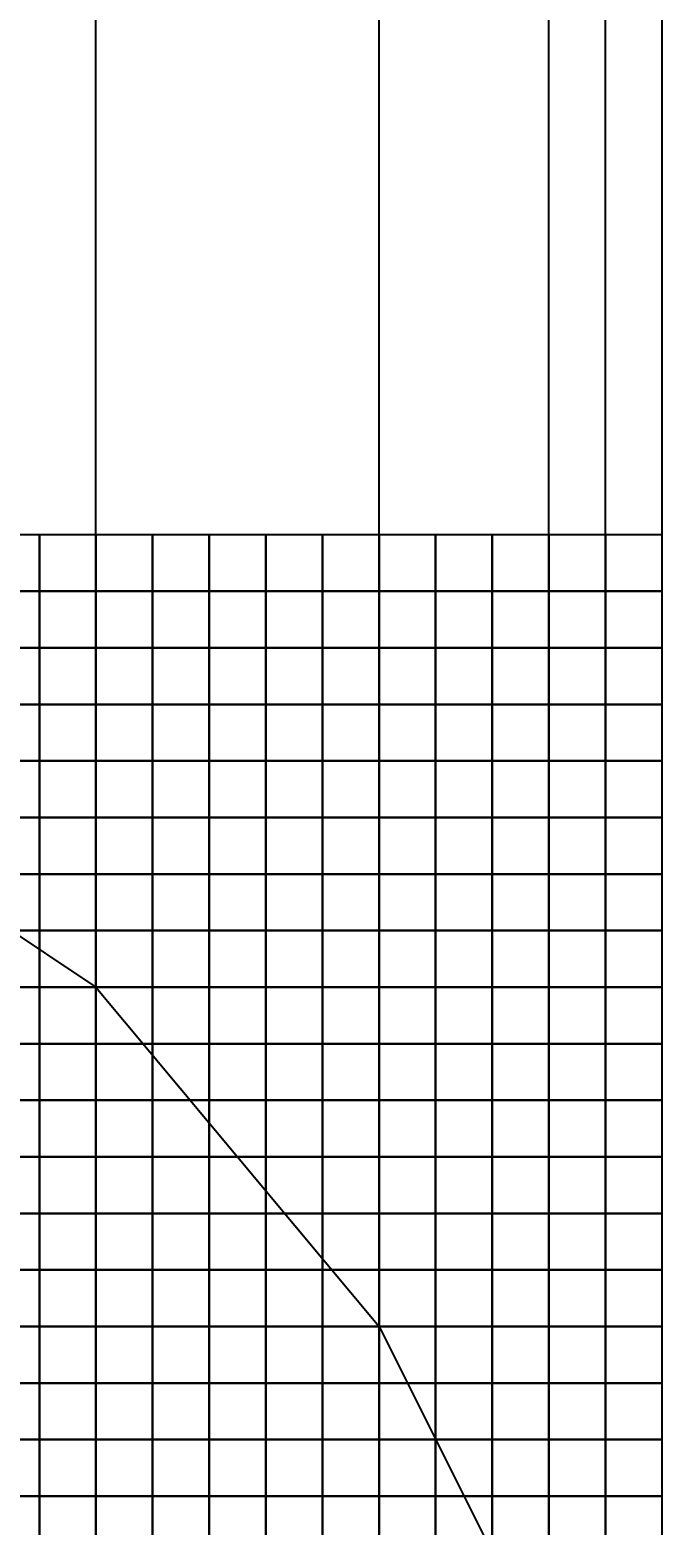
# Model space of a CAD drawing. Header units: millimetres. Extents: x -75 to 2023, y 0 to 1744.
# Drawn here: x 346.78 to 357.95, y 689.76 to 716.19 of the extents above; entities that cross this region are included whole.
import ezdxf

# ---------------------------------------------------------------- set-up
doc = ezdxf.new("R2010")
doc.units = ezdxf.units.MM
doc.styles.get("Standard").update_dxf_attribs({"font": 'txt', "bigfont": 'gbcbig.shx'})
doc.dimstyles.new('ISO-25', dxfattribs={"dimtxt": 2.5, "dimasz": 2.5, "dimexe": 1.25, "dimexo": 0.625, "dimtad": 1, "dimlfac": 0.54648, "dimtxsty": 'Standard', "dimcen": 2.5, "dimadec": 0, "dimazin": 0, "dimtfac": 1, "dimtmove": 0, "dimatfit": 3, "dimfxl": 1, "dimarcsym": 0})

# ---------------------------------------------------------------- blocks, each defined once
blk = doc.blocks.new('*D161')
at = {"color": 0, "lineweight": -2}
for p, q in [((326.949, 707.894), (326.949, 728.095)), ((347.949, 699.894), (347.949, 728.095)), ((329.449, 726.845), (345.449, 726.845))]:
    blk.add_line(p, q, dxfattribs=at)
at = {"color": 0}
for points in [[(329.449, 727.262), (329.449, 726.428), (326.949, 726.845)], [(345.449, 727.262), (345.449, 726.428), (347.949, 726.845)]]:
    blk.add_solid(points, dxfattribs=at)
at = {"layer": 'Defpoints', "color": 0}
for p in [(347.949, 726.845), (326.949, 707.269), (347.949, 699.269)]:
    blk.add_point(p, dxfattribs=at)
at = {"color": 0, "insert": (337.449, 728.928), "char_height": 2.5, "attachment_point": 5}
blk.add_mtext('11,48', dxfattribs=at)
blk = doc.blocks.new('*D162')
at = {"color": 0, "lineweight": -2}
for p, q in [((326.949, 707.894), (326.949, 731.845)), ((352.949, 693.894), (352.949, 731.845)), ((329.449, 730.595), (350.449, 730.595))]:
    blk.add_line(p, q, dxfattribs=at)
at = {"color": 0}
for points in [[(329.449, 731.012), (329.449, 730.178), (326.949, 730.595)], [(350.449, 731.012), (350.449, 730.178), (352.949, 730.595)]]:
    blk.add_solid(points, dxfattribs=at)
at = {"layer": 'Defpoints', "color": 0}
for p in [(352.949, 730.595), (326.949, 707.269), (352.949, 693.269)]:
    blk.add_point(p, dxfattribs=at)
at = {"color": 0, "insert": (339.949, 732.678), "char_height": 2.5, "attachment_point": 5}
blk.add_mtext('14,21', dxfattribs=at)
blk = doc.blocks.new('*D163')
at = {"color": 0, "lineweight": -2}
for p, q in [((326.949, 707.894), (326.949, 735.595)), ((355.949, 687.894), (355.949, 735.595)), ((329.449, 734.345), (353.449, 734.345))]:
    blk.add_line(p, q, dxfattribs=at)
at = {"color": 0}
for points in [[(329.449, 734.762), (329.449, 733.928), (326.949, 734.345)], [(353.449, 734.762), (353.449, 733.928), (355.949, 734.345)]]:
    blk.add_solid(points, dxfattribs=at)
at = {"layer": 'Defpoints', "color": 0}
for p in [(355.949, 734.345), (326.949, 707.269), (355.949, 687.269)]:
    blk.add_point(p, dxfattribs=at)
at = {"color": 0, "insert": (341.449, 736.428), "char_height": 2.5, "attachment_point": 5}
blk.add_mtext('15,85', dxfattribs=at)
blk = doc.blocks.new('*D164')
at = {"color": 0, "lineweight": -2}
for p, q in [((326.949, 707.894), (326.949, 739.345)), ((356.949, 684.894), (356.949, 739.345)), ((329.449, 738.095), (354.449, 738.095))]:
    blk.add_line(p, q, dxfattribs=at)
at = {"color": 0}
for points in [[(329.449, 738.512), (329.449, 737.678), (326.949, 738.095)], [(354.449, 738.512), (354.449, 737.678), (356.949, 738.095)]]:
    blk.add_solid(points, dxfattribs=at)
at = {"layer": 'Defpoints', "color": 0}
for p in [(356.949, 738.095), (326.949, 707.269), (356.949, 684.269)]:
    blk.add_point(p, dxfattribs=at)
at = {"color": 0, "insert": (341.949, 740.178), "char_height": 2.5, "attachment_point": 5}
blk.add_mtext('16,39', dxfattribs=at)
blk = doc.blocks.new('*D165')
at = {"color": 0, "lineweight": -2}
for p, q in [((326.949, 707.894), (326.949, 743.095)), ((357.949, 679.894), (357.949, 743.095)), ((329.449, 741.845), (355.449, 741.845))]:
    blk.add_line(p, q, dxfattribs=at)
at = {"color": 0}
for points in [[(329.449, 742.262), (329.449, 741.428), (326.949, 741.845)], [(355.449, 742.262), (355.449, 741.428), (357.949, 741.845)]]:
    blk.add_solid(points, dxfattribs=at)
at = {"layer": 'Defpoints', "color": 0}
for p in [(357.949, 741.845), (326.949, 707.269), (357.949, 679.269)]:
    blk.add_point(p, dxfattribs=at)
at = {"color": 0, "insert": (342.449, 743.928), "char_height": 2.5, "attachment_point": 5}
blk.add_mtext('16,94', dxfattribs=at)
blk = doc.blocks.new('*D170')
at = {"color": 0, "lineweight": -2}
for p, q in [((326.324, 707.269), (304.548, 707.269)), ((305.798, 704.769), (305.798, 701.769)), ((347.324, 699.269), (304.548, 699.269)), ((305.798, 699.269), (305.798, 687.603))]:
    blk.add_line(p, q, dxfattribs=at)
at = {"color": 0}
for points in [[(305.381, 704.769), (306.214, 704.769), (305.798, 707.269)], [(305.381, 701.769), (306.214, 701.769), (305.798, 699.269)]]:
    blk.add_solid(points, dxfattribs=at)
at = {"layer": 'Defpoints', "color": 0}
for p in [(326.949, 707.269), (305.798, 699.269), (347.949, 699.269)]:
    blk.add_point(p, dxfattribs=at)
at = {"color": 0, "insert": (303.714, 692.186), "char_height": 2.5, "attachment_point": 5, "rotation": 90}
blk.add_mtext('4,37', dxfattribs=at)
blk = doc.blocks.new('*D171')
at = {"color": 0, "lineweight": -2}
for p, q in [((326.324, 707.269), (300.798, 707.269)), ((302.048, 704.769), (302.048, 695.769)), ((352.324, 693.269), (300.798, 693.269))]:
    blk.add_line(p, q, dxfattribs=at)
at = {"color": 0}
for points in [[(301.631, 704.769), (302.464, 704.769), (302.048, 707.269)], [(301.631, 695.769), (302.464, 695.769), (302.048, 693.269)]]:
    blk.add_solid(points, dxfattribs=at)
at = {"layer": 'Defpoints', "color": 0}
for p in [(326.949, 707.269), (302.048, 693.269), (352.949, 693.269)]:
    blk.add_point(p, dxfattribs=at)
at = {"color": 0, "insert": (299.964, 700.269), "char_height": 2.5, "attachment_point": 5, "rotation": 90}
blk.add_mtext('7,65', dxfattribs=at)
blk = doc.blocks.new('*D172')
at = {"color": 0, "lineweight": -2}
for p, q in [((326.324, 707.269), (297.048, 707.269)), ((298.298, 704.769), (298.298, 689.769)), ((355.324, 687.269), (297.048, 687.269))]:
    blk.add_line(p, q, dxfattribs=at)
at = {"color": 0}
for points in [[(297.881, 704.769), (298.714, 704.769), (298.298, 707.269)], [(297.881, 689.769), (298.714, 689.769), (298.298, 687.269)]]:
    blk.add_solid(points, dxfattribs=at)
at = {"layer": 'Defpoints', "color": 0}
for p in [(326.949, 707.269), (298.298, 687.269), (355.949, 687.269)]:
    blk.add_point(p, dxfattribs=at)
at = {"color": 0, "insert": (296.214, 697.269), "char_height": 2.5, "attachment_point": 5, "rotation": 90}
blk.add_mtext('10,93', dxfattribs=at)
blk = doc.blocks.new('*D173')
at = {"color": 0, "lineweight": -2}
for p, q in [((326.324, 707.269), (293.298, 707.269)), ((294.548, 704.769), (294.548, 686.769)), ((356.324, 684.269), (293.298, 684.269))]:
    blk.add_line(p, q, dxfattribs=at)
at = {"color": 0}
for points in [[(294.131, 704.769), (294.964, 704.769), (294.548, 707.269)], [(294.131, 686.769), (294.964, 686.769), (294.548, 684.269)]]:
    blk.add_solid(points, dxfattribs=at)
at = {"layer": 'Defpoints', "color": 0}
for p in [(326.949, 707.269), (294.548, 684.269), (356.949, 684.269)]:
    blk.add_point(p, dxfattribs=at)
at = {"color": 0, "insert": (292.464, 695.769), "char_height": 2.5, "attachment_point": 5, "rotation": 90}
blk.add_mtext('12,57', dxfattribs=at)
blk = doc.blocks.new('*D174')
at = {"color": 0, "lineweight": -2}
for p, q in [((326.324, 707.269), (289.548, 707.269)), ((290.798, 704.769), (290.798, 681.769)), ((357.324, 679.269), (289.548, 679.269))]:
    blk.add_line(p, q, dxfattribs=at)
at = {"color": 0}
for points in [[(290.381, 704.769), (291.214, 704.769), (290.798, 707.269)], [(290.381, 681.769), (291.214, 681.769), (290.798, 679.269)]]:
    blk.add_solid(points, dxfattribs=at)
at = {"layer": 'Defpoints', "color": 0}
for p in [(326.949, 707.269), (290.798, 679.269), (357.949, 679.269)]:
    blk.add_point(p, dxfattribs=at)
at = {"color": 0, "insert": (288.714, 693.269), "char_height": 2.5, "attachment_point": 5, "rotation": 90}
blk.add_mtext('15,3', dxfattribs=at)
blk = doc.blocks.new('*D175')
at = {"color": 0, "lineweight": -2}
for p, q in [((326.324, 707.269), (285.798, 707.269)), ((287.048, 704.769), (287.048, 678.769)), ((357.324, 676.269), (285.798, 676.269))]:
    blk.add_line(p, q, dxfattribs=at)
at = {"color": 0}
for points in [[(286.631, 704.769), (287.464, 704.769), (287.048, 707.269)], [(286.631, 678.769), (287.464, 678.769), (287.048, 676.269)]]:
    blk.add_solid(points, dxfattribs=at)
at = {"layer": 'Defpoints', "color": 0}
for p in [(326.949, 707.269), (287.048, 676.269), (357.949, 676.269)]:
    blk.add_point(p, dxfattribs=at)
at = {"color": 0, "insert": (284.964, 691.769), "char_height": 2.5, "attachment_point": 5, "rotation": 90}
blk.add_mtext('16,94', dxfattribs=at)

msp = doc.modelspace()

# ---------------------------------------------------------------- linework, layer by layer
for p, q in [((341.949, 703.269), (347.949, 699.269)), ((347.949, 699.269), (352.949, 693.269)), ((352.949, 693.269), (355.949, 687.269))]:
    msp.add_line(p, q)
for points in [[(345.949, 706.269), (346.949, 706.269), (346.949, 707.269), (345.949, 707.269)], [(346.949, 706.269), (347.949, 706.269), (347.949, 707.269), (346.949, 707.269)], [(347.949, 706.269), (348.949, 706.269), (348.949, 707.269), (347.949, 707.269)], [(348.949, 706.269), (349.949, 706.269), (349.949, 707.269), (348.949, 707.269)], [(349.949, 706.269), (350.949, 706.269), (350.949, 707.269), (349.949, 707.269)], [(350.949, 706.269), (351.949, 706.269), (351.949, 707.269), (350.949, 707.269)], [(351.949, 706.269), (352.949, 706.269), (352.949, 707.269), (351.949, 707.269)], [(352.949, 706.269), (353.949, 706.269), (353.949, 707.269), (352.949, 707.269)], [(353.949, 706.269), (354.949, 706.269), (354.949, 707.269), (353.949, 707.269)], [(354.949, 706.269), (355.949, 706.269), (355.949, 707.269), (354.949, 707.269)], [(355.949, 706.269), (356.949, 706.269), (356.949, 707.269), (355.949, 707.269)], [(356.949, 706.269), (357.949, 706.269), (357.949, 707.269), (356.949, 707.269)], [(345.949, 705.269), (346.949, 705.269), (346.949, 706.269), (345.949, 706.269)], [(346.949, 705.269), (347.949, 705.269), (347.949, 706.269), (346.949, 706.269)], [(347.949, 705.269), (348.949, 705.269), (348.949, 706.269), (347.949, 706.269)], [(348.949, 705.269), (349.949, 705.269), (349.949, 706.269), (348.949, 706.269)], [(349.949, 705.269), (350.949, 705.269), (350.949, 706.269), (349.949, 706.269)], [(350.949, 705.269), (351.949, 705.269), (351.949, 706.269), (350.949, 706.269)], [(351.949, 705.269), (352.949, 705.269), (352.949, 706.269), (351.949, 706.269)], [(352.949, 705.269), (353.949, 705.269), (353.949, 706.269), (352.949, 706.269)], [(353.949, 705.269), (354.949, 705.269), (354.949, 706.269), (353.949, 706.269)], [(354.949, 705.269), (355.949, 705.269), (355.949, 706.269), (354.949, 706.269)], [(355.949, 705.269), (356.949, 705.269), (356.949, 706.269), (355.949, 706.269)], [(356.949, 705.269), (357.949, 705.269), (357.949, 706.269), (356.949, 706.269)], [(345.949, 704.269), (346.949, 704.269), (346.949, 705.269), (345.949, 705.269)], [(346.949, 704.269), (347.949, 704.269), (347.949, 705.269), (346.949, 705.269)], [(347.949, 704.269), (348.949, 704.269), (348.949, 705.269), (347.949, 705.269)], [(348.949, 704.269), (349.949, 704.269), (349.949, 705.269), (348.949, 705.269)], [(349.949, 704.269), (350.949, 704.269), (350.949, 705.269), (349.949, 705.269)], [(350.949, 704.269), (351.949, 704.269), (351.949, 705.269), (350.949, 705.269)], [(351.949, 704.269), (352.949, 704.269), (352.949, 705.269), (351.949, 705.269)], [(352.949, 704.269), (353.949, 704.269), (353.949, 705.269), (352.949, 705.269)], [(353.949, 704.269), (354.949, 704.269), (354.949, 705.269), (353.949, 705.269)], [(354.949, 704.269), (355.949, 704.269), (355.949, 705.269), (354.949, 705.269)], [(355.949, 704.269), (356.949, 704.269), (356.949, 705.269), (355.949, 705.269)], [(356.949, 704.269), (357.949, 704.269), (357.949, 705.269), (356.949, 705.269)], [(345.949, 703.269), (346.949, 703.269), (346.949, 704.269), (345.949, 704.269)], [(346.949, 703.269), (347.949, 703.269), (347.949, 704.269), (346.949, 704.269)], [(347.949, 703.269), (348.949, 703.269), (348.949, 704.269), (347.949, 704.269)], [(348.949, 703.269), (349.949, 703.269), (349.949, 704.269), (348.949, 704.269)], [(349.949, 703.269), (350.949, 703.269), (350.949, 704.269), (349.949, 704.269)], [(350.949, 703.269), (351.949, 703.269), (351.949, 704.269), (350.949, 704.269)], [(351.949, 703.269), (352.949, 703.269), (352.949, 704.269), (351.949, 704.269)], [(352.949, 703.269), (353.949, 703.269), (353.949, 704.269), (352.949, 704.269)], [(353.949, 703.269), (354.949, 703.269), (354.949, 704.269), (353.949, 704.269)], [(354.949, 703.269), (355.949, 703.269), (355.949, 704.269), (354.949, 704.269)], [(355.949, 703.269), (356.949, 703.269), (356.949, 704.269), (355.949, 704.269)], [(356.949, 703.269), (357.949, 703.269), (357.949, 704.269), (356.949, 704.269)], [(345.949, 702.269), (346.949, 702.269), (346.949, 703.269), (345.949, 703.269)], [(346.949, 702.269), (347.949, 702.269), (347.949, 703.269), (346.949, 703.269)], [(347.949, 702.269), (348.949, 702.269), (348.949, 703.269), (347.949, 703.269)], [(348.949, 702.269), (349.949, 702.269), (349.949, 703.269), (348.949, 703.269)], [(349.949, 702.269), (350.949, 702.269), (350.949, 703.269), (349.949, 703.269)], [(350.949, 702.269), (351.949, 702.269), (351.949, 703.269), (350.949, 703.269)], [(351.949, 702.269), (352.949, 702.269), (352.949, 703.269), (351.949, 703.269)], [(352.949, 702.269), (353.949, 702.269), (353.949, 703.269), (352.949, 703.269)], [(353.949, 702.269), (354.949, 702.269), (354.949, 703.269), (353.949, 703.269)], [(354.949, 702.269), (355.949, 702.269), (355.949, 703.269), (354.949, 703.269)], [(355.949, 702.269), (356.949, 702.269), (356.949, 703.269), (355.949, 703.269)], [(356.949, 702.269), (357.949, 702.269), (357.949, 703.269), (356.949, 703.269)], [(345.949, 701.269), (346.949, 701.269), (346.949, 702.269), (345.949, 702.269)], [(346.949, 701.269), (347.949, 701.269), (347.949, 702.269), (346.949, 702.269)], [(347.949, 701.269), (348.949, 701.269), (348.949, 702.269), (347.949, 702.269)], [(348.949, 701.269), (349.949, 701.269), (349.949, 702.269), (348.949, 702.269)], [(349.949, 701.269), (350.949, 701.269), (350.949, 702.269), (349.949, 702.269)], [(350.949, 701.269), (351.949, 701.269), (351.949, 702.269), (350.949, 702.269)], [(351.949, 701.269), (352.949, 701.269), (352.949, 702.269), (351.949, 702.269)], [(352.949, 701.269), (353.949, 701.269), (353.949, 702.269), (352.949, 702.269)], [(353.949, 701.269), (354.949, 701.269), (354.949, 702.269), (353.949, 702.269)], [(354.949, 701.269), (355.949, 701.269), (355.949, 702.269), (354.949, 702.269)], [(355.949, 701.269), (356.949, 701.269), (356.949, 702.269), (355.949, 702.269)], [(356.949, 701.269), (357.949, 701.269), (357.949, 702.269), (356.949, 702.269)], [(345.949, 700.269), (346.949, 700.269), (346.949, 701.269), (345.949, 701.269)], [(346.949, 700.269), (347.949, 700.269), (347.949, 701.269), (346.949, 701.269)], [(347.949, 700.269), (348.949, 700.269), (348.949, 701.269), (347.949, 701.269)], [(348.949, 700.269), (349.949, 700.269), (349.949, 701.269), (348.949, 701.269)], [(349.949, 700.269), (350.949, 700.269), (350.949, 701.269), (349.949, 701.269)], [(350.949, 700.269), (351.949, 700.269), (351.949, 701.269), (350.949, 701.269)], [(351.949, 700.269), (352.949, 700.269), (352.949, 701.269), (351.949, 701.269)], [(352.949, 700.269), (353.949, 700.269), (353.949, 701.269), (352.949, 701.269)], [(353.949, 700.269), (354.949, 700.269), (354.949, 701.269), (353.949, 701.269)], [(354.949, 700.269), (355.949, 700.269), (355.949, 701.269), (354.949, 701.269)], [(355.949, 700.269), (356.949, 700.269), (356.949, 701.269), (355.949, 701.269)], [(356.949, 700.269), (357.949, 700.269), (357.949, 701.269), (356.949, 701.269)], [(345.949, 699.269), (346.949, 699.269), (346.949, 700.269), (345.949, 700.269)], [(346.949, 699.269), (347.949, 699.269), (347.949, 700.269), (346.949, 700.269)], [(347.949, 699.269), (348.949, 699.269), (348.949, 700.269), (347.949, 700.269)], [(348.949, 699.269), (349.949, 699.269), (349.949, 700.269), (348.949, 700.269)], [(349.949, 699.269), (350.949, 699.269), (350.949, 700.269), (349.949, 700.269)], [(350.949, 699.269), (351.949, 699.269), (351.949, 700.269), (350.949, 700.269)], [(351.949, 699.269), (352.949, 699.269), (352.949, 700.269), (351.949, 700.269)], [(352.949, 699.269), (353.949, 699.269), (353.949, 700.269), (352.949, 700.269)], [(353.949, 699.269), (354.949, 699.269), (354.949, 700.269), (353.949, 700.269)], [(354.949, 699.269), (355.949, 699.269), (355.949, 700.269), (354.949, 700.269)], [(355.949, 699.269), (356.949, 699.269), (356.949, 700.269), (355.949, 700.269)], [(356.949, 699.269), (357.949, 699.269), (357.949, 700.269), (356.949, 700.269)], [(345.949, 698.269), (346.949, 698.269), (346.949, 699.269), (345.949, 699.269)], [(346.949, 698.269), (347.949, 698.269), (347.949, 699.269), (346.949, 699.269)], [(347.949, 698.269), (348.949, 698.269), (348.949, 699.269), (347.949, 699.269)], [(348.949, 698.269), (349.949, 698.269), (349.949, 699.269), (348.949, 699.269)], [(349.949, 698.269), (350.949, 698.269), (350.949, 699.269), (349.949, 699.269)], [(350.949, 698.269), (351.949, 698.269), (351.949, 699.269), (350.949, 699.269)], [(351.949, 698.269), (352.949, 698.269), (352.949, 699.269), (351.949, 699.269)], [(352.949, 698.269), (353.949, 698.269), (353.949, 699.269), (352.949, 699.269)], [(353.949, 698.269), (354.949, 698.269), (354.949, 699.269), (353.949, 699.269)], [(354.949, 698.269), (355.949, 698.269), (355.949, 699.269), (354.949, 699.269)], [(355.949, 698.269), (356.949, 698.269), (356.949, 699.269), (355.949, 699.269)], [(356.949, 698.269), (357.949, 698.269), (357.949, 699.269), (356.949, 699.269)], [(345.949, 697.269), (346.949, 697.269), (346.949, 698.269), (345.949, 698.269)], [(346.949, 697.269), (347.949, 697.269), (347.949, 698.269), (346.949, 698.269)], [(347.949, 697.269), (348.949, 697.269), (348.949, 698.269), (347.949, 698.269)], [(348.949, 697.269), (349.949, 697.269), (349.949, 698.269), (348.949, 698.269)], [(349.949, 697.269), (350.949, 697.269), (350.949, 698.269), (349.949, 698.269)], [(350.949, 697.269), (351.949, 697.269), (351.949, 698.269), (350.949, 698.269)], [(351.949, 697.269), (352.949, 697.269), (352.949, 698.269), (351.949, 698.269)], [(352.949, 697.269), (353.949, 697.269), (353.949, 698.269), (352.949, 698.269)], [(353.949, 697.269), (354.949, 697.269), (354.949, 698.269), (353.949, 698.269)], [(354.949, 697.269), (355.949, 697.269), (355.949, 698.269), (354.949, 698.269)], [(355.949, 697.269), (356.949, 697.269), (356.949, 698.269), (355.949, 698.269)], [(356.949, 697.269), (357.949, 697.269), (357.949, 698.269), (356.949, 698.269)], [(345.949, 696.269), (346.949, 696.269), (346.949, 697.269), (345.949, 697.269)], [(346.949, 696.269), (347.949, 696.269), (347.949, 697.269), (346.949, 697.269)], [(347.949, 696.269), (348.949, 696.269), (348.949, 697.269), (347.949, 697.269)], [(348.949, 696.269), (349.949, 696.269), (349.949, 697.269), (348.949, 697.269)], [(349.949, 696.269), (350.949, 696.269), (350.949, 697.269), (349.949, 697.269)], [(350.949, 696.269), (351.949, 696.269), (351.949, 697.269), (350.949, 697.269)], [(351.949, 696.269), (352.949, 696.269), (352.949, 697.269), (351.949, 697.269)], [(352.949, 696.269), (353.949, 696.269), (353.949, 697.269), (352.949, 697.269)], [(353.949, 696.269), (354.949, 696.269), (354.949, 697.269), (353.949, 697.269)], [(354.949, 696.269), (355.949, 696.269), (355.949, 697.269), (354.949, 697.269)], [(355.949, 696.269), (356.949, 696.269), (356.949, 697.269), (355.949, 697.269)], [(356.949, 696.269), (357.949, 696.269), (357.949, 697.269), (356.949, 697.269)], [(345.949, 695.269), (346.949, 695.269), (346.949, 696.269), (345.949, 696.269)], [(346.949, 695.269), (347.949, 695.269), (347.949, 696.269), (346.949, 696.269)], [(347.949, 695.269), (348.949, 695.269), (348.949, 696.269), (347.949, 696.269)], [(348.949, 695.269), (349.949, 695.269), (349.949, 696.269), (348.949, 696.269)], [(349.949, 695.269), (350.949, 695.269), (350.949, 696.269), (349.949, 696.269)], [(350.949, 695.269), (351.949, 695.269), (351.949, 696.269), (350.949, 696.269)], [(351.949, 695.269), (352.949, 695.269), (352.949, 696.269), (351.949, 696.269)], [(352.949, 695.269), (353.949, 695.269), (353.949, 696.269), (352.949, 696.269)], [(353.949, 695.269), (354.949, 695.269), (354.949, 696.269), (353.949, 696.269)], [(354.949, 695.269), (355.949, 695.269), (355.949, 696.269), (354.949, 696.269)], [(355.949, 695.269), (356.949, 695.269), (356.949, 696.269), (355.949, 696.269)], [(356.949, 695.269), (357.949, 695.269), (357.949, 696.269), (356.949, 696.269)], [(345.949, 694.269), (346.949, 694.269), (346.949, 695.269), (345.949, 695.269)], [(346.949, 694.269), (347.949, 694.269), (347.949, 695.269), (346.949, 695.269)], [(347.949, 694.269), (348.949, 694.269), (348.949, 695.269), (347.949, 695.269)], [(348.949, 694.269), (349.949, 694.269), (349.949, 695.269), (348.949, 695.269)], [(349.949, 694.269), (350.949, 694.269), (350.949, 695.269), (349.949, 695.269)], [(350.949, 694.269), (351.949, 694.269), (351.949, 695.269), (350.949, 695.269)], [(351.949, 694.269), (352.949, 694.269), (352.949, 695.269), (351.949, 695.269)], [(352.949, 694.269), (353.949, 694.269), (353.949, 695.269), (352.949, 695.269)], [(353.949, 694.269), (354.949, 694.269), (354.949, 695.269), (353.949, 695.269)], [(354.949, 694.269), (355.949, 694.269), (355.949, 695.269), (354.949, 695.269)], [(355.949, 694.269), (356.949, 694.269), (356.949, 695.269), (355.949, 695.269)], [(356.949, 694.269), (357.949, 694.269), (357.949, 695.269), (356.949, 695.269)], [(345.949, 693.269), (346.949, 693.269), (346.949, 694.269), (345.949, 694.269)], [(346.949, 693.269), (347.949, 693.269), (347.949, 694.269), (346.949, 694.269)], [(347.949, 693.269), (348.949, 693.269), (348.949, 694.269), (347.949, 694.269)], [(348.949, 693.269), (349.949, 693.269), (349.949, 694.269), (348.949, 694.269)], [(349.949, 693.269), (350.949, 693.269), (350.949, 694.269), (349.949, 694.269)], [(350.949, 693.269), (351.949, 693.269), (351.949, 694.269), (350.949, 694.269)], [(351.949, 693.269), (352.949, 693.269), (352.949, 694.269), (351.949, 694.269)], [(352.949, 693.269), (353.949, 693.269), (353.949, 694.269), (352.949, 694.269)], [(353.949, 693.269), (354.949, 693.269), (354.949, 694.269), (353.949, 694.269)], [(354.949, 693.269), (355.949, 693.269), (355.949, 694.269), (354.949, 694.269)], [(355.949, 693.269), (356.949, 693.269), (356.949, 694.269), (355.949, 694.269)], [(356.949, 693.269), (357.949, 693.269), (357.949, 694.269), (356.949, 694.269)], [(345.949, 692.269), (346.949, 692.269), (346.949, 693.269), (345.949, 693.269)], [(346.949, 692.269), (347.949, 692.269), (347.949, 693.269), (346.949, 693.269)], [(347.949, 692.269), (348.949, 692.269), (348.949, 693.269), (347.949, 693.269)], [(348.949, 692.269), (349.949, 692.269), (349.949, 693.269), (348.949, 693.269)], [(349.949, 692.269), (350.949, 692.269), (350.949, 693.269), (349.949, 693.269)], [(350.949, 692.269), (351.949, 692.269), (351.949, 693.269), (350.949, 693.269)], [(351.949, 692.269), (352.949, 692.269), (352.949, 693.269), (351.949, 693.269)], [(352.949, 692.269), (353.949, 692.269), (353.949, 693.269), (352.949, 693.269)], [(353.949, 692.269), (354.949, 692.269), (354.949, 693.269), (353.949, 693.269)], [(354.949, 692.269), (355.949, 692.269), (355.949, 693.269), (354.949, 693.269)], [(355.949, 692.269), (356.949, 692.269), (356.949, 693.269), (355.949, 693.269)], [(356.949, 692.269), (357.949, 692.269), (357.949, 693.269), (356.949, 693.269)], [(345.949, 691.269), (346.949, 691.269), (346.949, 692.269), (345.949, 692.269)], [(346.949, 691.269), (347.949, 691.269), (347.949, 692.269), (346.949, 692.269)], [(347.949, 691.269), (348.949, 691.269), (348.949, 692.269), (347.949, 692.269)], [(348.949, 691.269), (349.949, 691.269), (349.949, 692.269), (348.949, 692.269)], [(349.949, 691.269), (350.949, 691.269), (350.949, 692.269), (349.949, 692.269)], [(350.949, 691.269), (351.949, 691.269), (351.949, 692.269), (350.949, 692.269)], [(351.949, 691.269), (352.949, 691.269), (352.949, 692.269), (351.949, 692.269)], [(352.949, 691.269), (353.949, 691.269), (353.949, 692.269), (352.949, 692.269)], [(353.949, 691.269), (354.949, 691.269), (354.949, 692.269), (353.949, 692.269)], [(354.949, 691.269), (355.949, 691.269), (355.949, 692.269), (354.949, 692.269)], [(355.949, 691.269), (356.949, 691.269), (356.949, 692.269), (355.949, 692.269)], [(356.949, 691.269), (357.949, 691.269), (357.949, 692.269), (356.949, 692.269)], [(345.949, 690.269), (346.949, 690.269), (346.949, 691.269), (345.949, 691.269)], [(346.949, 690.269), (347.949, 690.269), (347.949, 691.269), (346.949, 691.269)], [(347.949, 690.269), (348.949, 690.269), (348.949, 691.269), (347.949, 691.269)], [(348.949, 690.269), (349.949, 690.269), (349.949, 691.269), (348.949, 691.269)], [(349.949, 690.269), (350.949, 690.269), (350.949, 691.269), (349.949, 691.269)], [(350.949, 690.269), (351.949, 690.269), (351.949, 691.269), (350.949, 691.269)], [(351.949, 690.269), (352.949, 690.269), (352.949, 691.269), (351.949, 691.269)], [(352.949, 690.269), (353.949, 690.269), (353.949, 691.269), (352.949, 691.269)], [(353.949, 690.269), (354.949, 690.269), (354.949, 691.269), (353.949, 691.269)], [(354.949, 690.269), (355.949, 690.269), (355.949, 691.269), (354.949, 691.269)], [(355.949, 690.269), (356.949, 690.269), (356.949, 691.269), (355.949, 691.269)], [(356.949, 690.269), (357.949, 690.269), (357.949, 691.269), (356.949, 691.269)], [(345.949, 689.269), (346.949, 689.269), (346.949, 690.269), (345.949, 690.269)], [(346.949, 689.269), (347.949, 689.269), (347.949, 690.269), (346.949, 690.269)], [(347.949, 689.269), (348.949, 689.269), (348.949, 690.269), (347.949, 690.269)], [(348.949, 689.269), (349.949, 689.269), (349.949, 690.269), (348.949, 690.269)], [(349.949, 689.269), (350.949, 689.269), (350.949, 690.269), (349.949, 690.269)], [(350.949, 689.269), (351.949, 689.269), (351.949, 690.269), (350.949, 690.269)], [(351.949, 689.269), (352.949, 689.269), (352.949, 690.269), (351.949, 690.269)], [(352.949, 689.269), (353.949, 689.269), (353.949, 690.269), (352.949, 690.269)], [(353.949, 689.269), (354.949, 689.269), (354.949, 690.269), (353.949, 690.269)], [(354.949, 689.269), (355.949, 689.269), (355.949, 690.269), (354.949, 690.269)], [(355.949, 689.269), (356.949, 689.269), (356.949, 690.269), (355.949, 690.269)], [(356.949, 689.269), (357.949, 689.269), (357.949, 690.269), (356.949, 690.269)]]:
    msp.add_lwpolyline(points, close=True)

# ---------------------------------------------------------------- dimensions: what is measured, and where the dimension line sits
for base, p2, picture, middle in [((357.949, 741.845), (357.949, 679.269), '*D165', (342.449, 743.928)), ((356.949, 738.095), (356.949, 684.269), '*D164', (341.949, 740.178)), ((355.949, 734.345), (355.949, 687.269), '*D163', (341.449, 736.428)), ((352.949, 730.595), (352.949, 693.269), '*D162', (339.949, 732.678)), ((347.949, 726.845), (347.949, 699.269), '*D161', (337.449, 728.928))]:
    dim = msp.add_linear_dim(base=base, p1=(326.949, 707.269), p2=p2, dimstyle='ISO-25')
    dim.commit()
    dim.dimension.update_dxf_attribs({"geometry": picture, "text_midpoint": middle})
for base, p2, picture, middle in [((287.048, 676.269), (357.949, 676.269), '*D175', (284.964, 691.769)), ((290.798, 679.269), (357.949, 679.269), '*D174', (288.714, 693.269)), ((294.548, 684.269), (356.949, 684.269), '*D173', (292.464, 695.769)), ((298.298, 687.269), (355.949, 687.269), '*D172', (296.214, 697.269)), ((302.048, 693.269), (352.949, 693.269), '*D171', (299.964, 700.269)), ((305.798, 699.269), (347.949, 699.269), '*D170', (303.714, 692.186))]:
    dim = msp.add_linear_dim(base=base, p1=(326.949, 707.269), p2=p2, angle=90, dimstyle='ISO-25')
    dim.commit()
    dim.dimension.update_dxf_attribs({"geometry": picture, "text_midpoint": middle})

doc.saveas('drawing.dxf')
